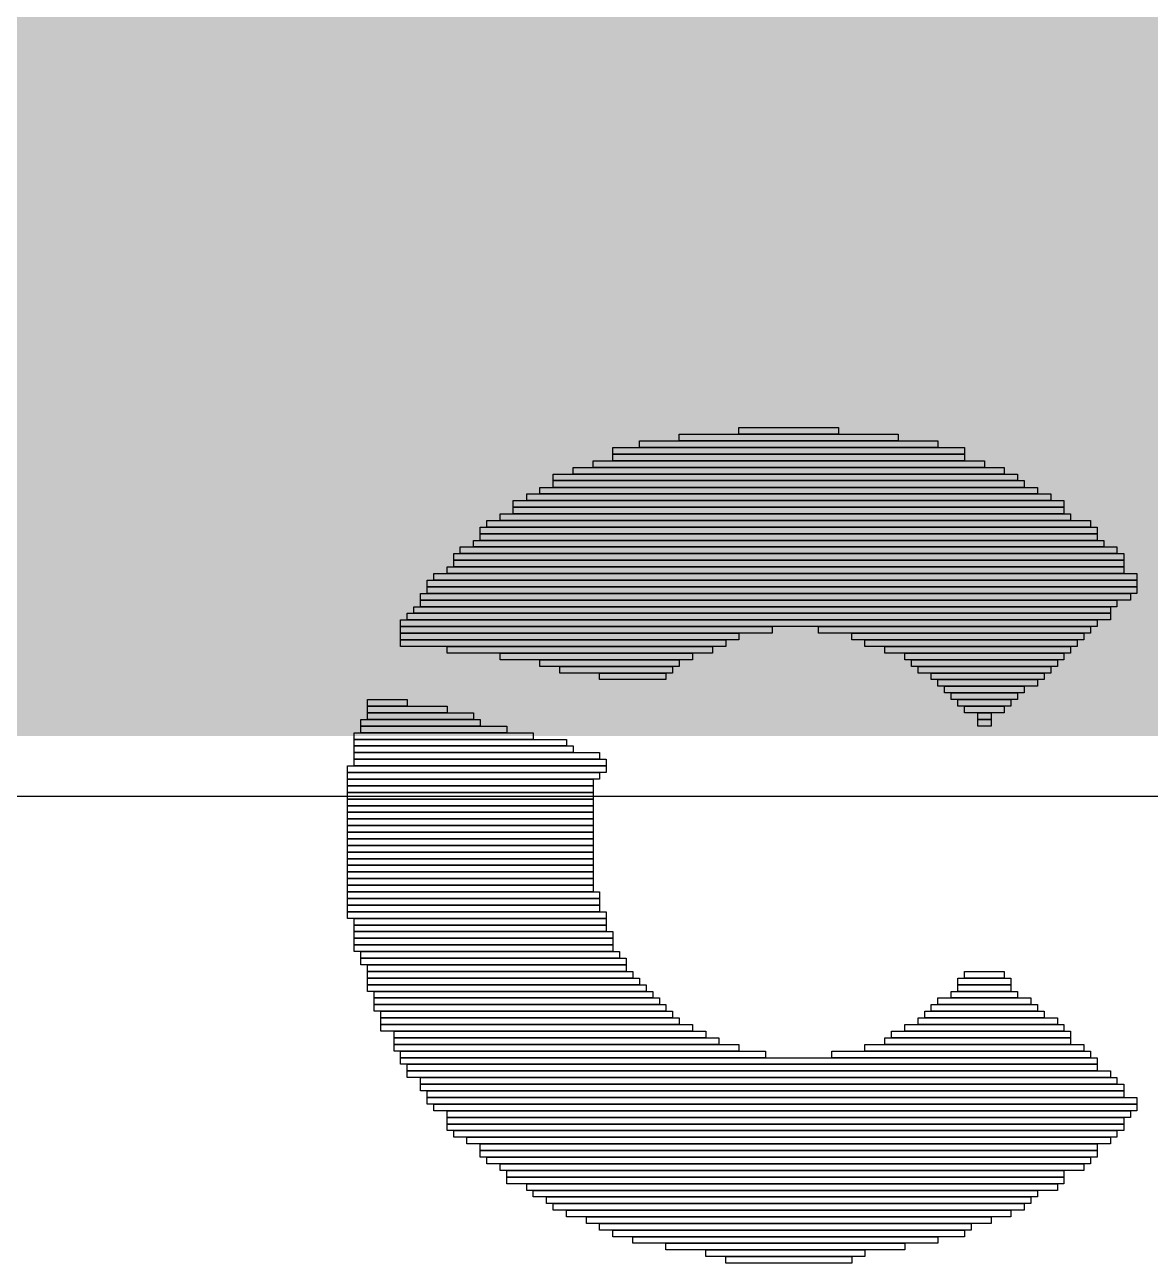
# Model space of a CAD drawing. Header units: inches. Extents: x -3 to 5381, y -57 to 5355.
# Drawn here: x 10.948 to 13.517, y -8.875 to -6.047 of the extents above; entities that cross this region are included whole.
import ezdxf

# ---------------------------------------------------------------- set-up
doc = ezdxf.new("R2010")
doc.units = ezdxf.units.IN
for name, color, linetype in [('Bottom Layer', 5, 'Continuous'), ('Top Layer', 1, 'Continuous'), ('Top Overlay', 2, 'Continuous')]:
    doc.layers.add(name, color=color, linetype=linetype)

msp = doc.modelspace()

# ---------------------------------------------------------------- hatches: boundary and pattern name
at = {"layer": 'Bottom Layer'}
msp.add_hatch(color=5, dxfattribs=at).paths.add_polyline_path([(2.7686, -7.6708), (15.5956, -7.6708), (15.5956, 2.6924), (2.7686, 2.6924)])
at = {"layer": 'Top Layer'}
msp.add_hatch(color=1, dxfattribs=at).paths.add_polyline_path([(2.7686, -7.6708), (15.5956, -7.6708), (15.5956, 2.6924), (2.7686, 2.6924)])

# ---------------------------------------------------------------- linework, layer by layer
at = {"layer": 'Bottom Layer'}
msp.add_line((2.7686, -7.8083), (15.5956, -7.8083), dxfattribs=at)
at = {"layer": 'Top Layer'}
msp.add_line((2.8807, -7.8083), (15.5956, -7.8083), dxfattribs=at)
at = {"layer": 'Top Overlay'}
for p, q in [((12.4421, -6.9974), (12.4421, -6.9822)), ((12.4421, -6.9822), (12.9414, -6.9822)), ((12.5782, -6.9822), (12.5782, -6.967)), ((12.5782, -6.967), (12.8053, -6.967)), ((12.8053, -6.9822), (12.5782, -6.9822)), ((12.8053, -6.967), (12.8053, -6.9822)), ((12.9414, -6.9822), (12.9414, -6.9974)), ((12.3511, -7.0124), (12.3511, -6.9974)), ((12.3511, -6.9974), (13.0324, -6.9974)), ((12.9414, -6.9974), (12.4421, -6.9974)), ((13.0324, -6.9974), (13.0324, -7.0124)), ((12.2907, -7.0277), (12.2907, -7.0124)), ((12.2907, -7.0124), (13.0928, -7.0124)), ((13.0928, -7.0277), (12.2907, -7.0277)), ((12.2907, -7.0427), (12.2907, -7.0277)), ((12.2907, -7.0277), (13.0928, -7.0277)), ((13.0324, -7.0124), (12.3511, -7.0124)), ((13.0928, -7.0124), (13.0928, -7.0277)), ((13.0928, -7.0277), (13.0928, -7.0427)), ((12.1997, -7.0731), (12.1997, -7.0579)), ((12.1997, -7.0579), (13.1837, -7.0579)), ((12.2452, -7.0579), (12.2452, -7.0427)), ((12.2452, -7.0427), (13.1383, -7.0427)), ((13.1383, -7.0579), (12.2452, -7.0579)), ((13.0928, -7.0427), (12.2907, -7.0427)), ((13.1383, -7.0427), (13.1383, -7.0579)), ((13.1837, -7.0579), (13.1837, -7.0731)), ((12.1543, -7.0881), (12.1543, -7.0731)), ((12.1543, -7.0731), (13.214, -7.0731)), ((12.1543, -7.1034), (12.1543, -7.0881)), ((12.1543, -7.0881), (13.2292, -7.0881)), ((13.214, -7.0881), (12.1543, -7.0881)), ((13.1837, -7.0731), (12.1997, -7.0731)), ((13.214, -7.0731), (13.214, -7.0881)), ((13.2292, -7.0881), (13.2292, -7.1034)), ((12.0938, -7.1336), (12.0938, -7.1184)), ((12.0938, -7.1184), (13.2897, -7.1184)), ((12.1241, -7.1184), (12.1241, -7.1034)), ((12.1241, -7.1034), (13.2594, -7.1034)), ((13.2594, -7.1184), (12.1241, -7.1184)), ((13.2292, -7.1034), (12.1543, -7.1034)), ((13.2594, -7.1034), (13.2594, -7.1184)), ((13.2897, -7.1184), (13.2897, -7.1336)), ((12.0633, -7.1488), (12.0633, -7.1336)), ((12.0633, -7.1336), (13.3199, -7.1336)), ((13.3199, -7.1488), (12.0633, -7.1488)), ((12.0633, -7.1638), (12.0633, -7.1488)), ((12.0633, -7.1488), (13.3199, -7.1488)), ((13.2897, -7.1336), (12.0938, -7.1336)), ((13.3199, -7.1336), (13.3199, -7.1488)), ((13.3199, -7.1488), (13.3199, -7.1638)), ((12.0029, -7.194), (12.0029, -7.1791)), ((12.0029, -7.1791), (13.3806, -7.1791)), ((12.0331, -7.1791), (12.0331, -7.1638)), ((12.0331, -7.1638), (13.3351, -7.1638)), ((13.3351, -7.1791), (12.0331, -7.1791)), ((13.3199, -7.1638), (12.0633, -7.1638)), ((13.3351, -7.1638), (13.3351, -7.1791)), ((13.3806, -7.1791), (13.3806, -7.194)), ((11.9877, -7.2093), (11.9877, -7.194)), ((11.9877, -7.194), (13.3958, -7.194)), ((13.3806, -7.194), (12.0029, -7.194)), ((13.3958, -7.194), (13.3958, -7.2093)), ((11.9727, -7.2395), (11.9727, -7.2245)), ((11.9727, -7.2245), (13.4108, -7.2245)), ((13.3958, -7.2093), (11.9877, -7.2093)), ((11.9877, -7.2245), (11.9877, -7.2093)), ((11.9877, -7.2093), (13.3958, -7.2093)), ((13.3958, -7.2245), (11.9877, -7.2245)), ((13.3958, -7.2093), (13.3958, -7.2245)), ((13.4108, -7.2245), (13.4108, -7.2395)), ((11.9272, -7.2697), (11.9272, -7.2547)), ((11.9272, -7.2547), (13.4563, -7.2547)), ((11.9424, -7.2547), (11.9424, -7.2395)), ((11.9424, -7.2395), (13.441, -7.2395)), ((13.441, -7.2547), (11.9424, -7.2547)), ((13.4108, -7.2395), (11.9727, -7.2395)), ((13.441, -7.2395), (13.441, -7.2547)), ((13.4563, -7.2547), (13.4563, -7.2697)), ((11.912, -7.3002), (11.912, -7.285)), ((11.912, -7.285), (13.4563, -7.285)), ((13.4563, -7.2697), (11.9272, -7.2697)), ((11.9272, -7.285), (11.9272, -7.2697)), ((11.9272, -7.2697), (13.4563, -7.2697)), ((13.4563, -7.285), (11.9272, -7.285)), ((13.4563, -7.2697), (13.4563, -7.285)), ((13.4563, -7.285), (13.4563, -7.3002)), ((11.8668, -7.3304), (11.8668, -7.3152)), ((11.8668, -7.3152), (13.4865, -7.3152)), ((11.8817, -7.3152), (11.8817, -7.3002)), ((11.8817, -7.3002), (13.4865, -7.3002)), ((13.4865, -7.3152), (11.8817, -7.3152)), ((13.4563, -7.3002), (11.912, -7.3002)), ((13.4865, -7.3002), (13.4865, -7.3152)), ((13.4865, -7.3152), (13.4865, -7.3304)), ((11.8515, -7.3607), (11.8515, -7.3454)), ((11.8515, -7.3454), (13.4715, -7.3454)), ((13.4865, -7.3304), (11.8668, -7.3304)), ((11.8668, -7.3454), (11.8668, -7.3304)), ((11.8668, -7.3304), (13.4865, -7.3304)), ((13.4865, -7.3454), (11.8668, -7.3454)), ((13.4715, -7.3454), (13.4715, -7.3607)), ((13.4865, -7.3304), (13.4865, -7.3454)), ((11.8363, -7.3909), (11.8363, -7.3759)), ((11.8363, -7.3759), (13.4261, -7.3759)), ((13.4715, -7.3607), (11.8515, -7.3607)), ((11.8515, -7.3759), (11.8515, -7.3607)), ((11.8515, -7.3607), (13.441, -7.3607)), ((13.441, -7.3759), (11.8515, -7.3759)), ((13.4261, -7.3759), (13.4261, -7.3909)), ((13.441, -7.3607), (13.441, -7.3759)), ((11.806, -7.4211), (11.806, -7.4061)), ((11.806, -7.4061), (13.3958, -7.4061)), ((11.8213, -7.4061), (11.8213, -7.3909)), ((11.8213, -7.3909), (13.4261, -7.3909)), ((13.4261, -7.4061), (11.8213, -7.4061)), ((13.4261, -7.3909), (11.8363, -7.3909)), ((13.3958, -7.4061), (13.3958, -7.4211)), ((13.4261, -7.3909), (13.4261, -7.4061)), ((13.3958, -7.4211), (11.806, -7.4211)), ((11.806, -7.4364), (11.806, -7.4211)), ((11.806, -7.4211), (12.6539, -7.4211)), ((12.6539, -7.4211), (12.6539, -7.4364)), ((12.7598, -7.4364), (12.7598, -7.4211)), ((12.7598, -7.4211), (13.3806, -7.4211)), ((13.3806, -7.4211), (13.3806, -7.4364)), ((12.6539, -7.4364), (11.806, -7.4364)), ((11.806, -7.4516), (11.806, -7.4364)), ((11.806, -7.4364), (12.5782, -7.4364)), ((12.5782, -7.4516), (11.806, -7.4516)), ((11.806, -7.4666), (11.806, -7.4516)), ((11.806, -7.4516), (12.548, -7.4516)), ((12.548, -7.4516), (12.548, -7.4666)), ((12.5782, -7.4364), (12.5782, -7.4516)), ((13.3806, -7.4364), (12.7598, -7.4364)), ((12.8355, -7.4516), (12.8355, -7.4364)), ((12.8355, -7.4364), (13.3654, -7.4364)), ((13.3654, -7.4516), (12.8355, -7.4516)), ((12.8657, -7.4666), (12.8657, -7.4516)), ((12.8657, -7.4516), (13.3504, -7.4516)), ((13.3504, -7.4516), (13.3504, -7.4666)), ((13.3654, -7.4364), (13.3654, -7.4516)), ((12.548, -7.4666), (11.806, -7.4666)), ((11.912, -7.4818), (11.912, -7.4666)), ((11.912, -7.4666), (12.5178, -7.4666)), ((12.5178, -7.4818), (11.912, -7.4818)), ((12.0331, -7.4968), (12.0331, -7.4818)), ((12.0331, -7.4818), (12.4723, -7.4818)), ((12.4723, -7.4818), (12.4723, -7.4968)), ((12.5178, -7.4666), (12.5178, -7.4818)), ((13.3504, -7.4666), (12.8657, -7.4666)), ((12.9112, -7.4818), (12.9112, -7.4666)), ((12.9112, -7.4666), (13.3351, -7.4666)), ((13.3351, -7.4818), (12.9112, -7.4818)), ((12.9567, -7.4968), (12.9567, -7.4818)), ((12.9567, -7.4818), (13.3199, -7.4818)), ((13.3199, -7.4818), (13.3199, -7.4968)), ((13.3351, -7.4666), (13.3351, -7.4818)), ((12.4723, -7.4968), (12.0331, -7.4968)), ((12.1241, -7.5121), (12.1241, -7.4968)), ((12.1241, -7.4968), (12.4421, -7.4968)), ((12.4421, -7.5121), (12.1241, -7.5121)), ((12.1695, -7.5273), (12.1695, -7.5121)), ((12.1695, -7.5121), (12.4268, -7.5121)), ((12.4268, -7.5121), (12.4268, -7.5273)), ((12.4421, -7.4968), (12.4421, -7.5121)), ((13.3199, -7.4968), (12.9567, -7.4968)), ((12.9719, -7.5121), (12.9719, -7.4968)), ((12.9719, -7.4968), (13.3049, -7.4968)), ((13.3049, -7.5121), (12.9719, -7.5121)), ((12.9869, -7.5273), (12.9869, -7.5121)), ((12.9869, -7.5121), (13.2897, -7.5121)), ((13.2897, -7.5121), (13.2897, -7.5273)), ((13.3049, -7.4968), (13.3049, -7.5121)), ((12.4268, -7.5273), (12.1695, -7.5273)), ((12.2602, -7.5423), (12.2602, -7.5273)), ((12.2602, -7.5273), (12.4116, -7.5273)), ((12.4116, -7.5423), (12.2602, -7.5423)), ((12.4116, -7.5273), (12.4116, -7.5423)), ((13.2897, -7.5273), (12.9869, -7.5273)), ((13.0171, -7.5423), (13.0171, -7.5273)), ((13.0171, -7.5273), (13.2747, -7.5273)), ((13.2747, -7.5423), (13.0171, -7.5423)), ((13.0324, -7.5575), (13.0324, -7.5423)), ((13.0324, -7.5423), (13.2594, -7.5423)), ((13.2594, -7.5423), (13.2594, -7.5575)), ((13.2747, -7.5273), (13.2747, -7.5423)), ((13.2594, -7.5575), (13.0324, -7.5575)), ((13.0476, -7.5725), (13.0476, -7.5575)), ((13.0476, -7.5575), (13.2292, -7.5575)), ((13.2292, -7.5725), (13.0476, -7.5725)), ((13.0626, -7.5877), (13.0626, -7.5725)), ((13.0626, -7.5725), (13.214, -7.5725)), ((13.214, -7.5725), (13.214, -7.5877)), ((13.2292, -7.5575), (13.2292, -7.5725)), ((11.7304, -7.603), (11.7304, -7.5877)), ((11.7304, -7.5877), (11.8213, -7.5877)), ((11.8213, -7.603), (11.7304, -7.603)), ((11.7304, -7.618), (11.7304, -7.603)), ((11.7304, -7.603), (11.912, -7.603)), ((11.8213, -7.5877), (11.8213, -7.603)), ((11.912, -7.603), (11.912, -7.618)), ((13.214, -7.5877), (13.0626, -7.5877)), ((13.0778, -7.603), (13.0778, -7.5877)), ((13.0778, -7.5877), (13.199, -7.5877)), ((13.199, -7.603), (13.0778, -7.603)), ((13.0928, -7.618), (13.0928, -7.603)), ((13.0928, -7.603), (13.1837, -7.603)), ((13.1837, -7.603), (13.1837, -7.618)), ((13.199, -7.5877), (13.199, -7.603)), ((11.912, -7.618), (11.7304, -7.618)), ((11.7304, -7.6332), (11.7304, -7.618)), ((11.7304, -7.618), (11.9727, -7.618)), ((11.9727, -7.618), (11.9727, -7.6332)), ((13.1837, -7.618), (13.0928, -7.618)), ((13.1233, -7.6332), (13.1233, -7.618)), ((13.1233, -7.618), (13.1535, -7.618)), ((13.1535, -7.618), (13.1535, -7.6332)), ((11.7154, -7.6482), (11.7154, -7.6332)), ((11.7154, -7.6332), (11.9877, -7.6332)), ((11.9877, -7.6482), (11.7154, -7.6482)), ((11.7154, -7.6634), (11.7154, -7.6482)), ((11.7154, -7.6482), (12.0484, -7.6482)), ((11.9727, -7.6332), (11.7304, -7.6332)), ((11.9877, -7.6332), (11.9877, -7.6482)), ((12.0484, -7.6482), (12.0484, -7.6634)), ((13.1535, -7.6332), (13.1233, -7.6332)), ((13.1233, -7.6482), (13.1233, -7.6332)), ((13.1233, -7.6332), (13.1535, -7.6332)), ((13.1535, -7.6482), (13.1233, -7.6482)), ((13.1535, -7.6332), (13.1535, -7.6482)), ((11.7001, -7.6787), (11.7001, -7.6634)), ((11.7001, -7.6634), (12.1088, -7.6634)), ((12.1088, -7.6787), (11.7001, -7.6787)), ((11.7001, -7.6937), (11.7001, -7.6787)), ((11.7001, -7.6787), (12.1845, -7.6787)), ((12.0484, -7.6634), (11.7154, -7.6634)), ((12.1088, -7.6634), (12.1088, -7.6787)), ((12.1845, -7.6787), (12.1845, -7.6937)), ((12.1845, -7.6937), (11.7001, -7.6937)), ((11.7001, -7.7089), (11.7001, -7.6937)), ((11.7001, -7.6937), (12.1997, -7.6937)), ((12.1997, -7.7089), (11.7001, -7.7089)), ((11.7001, -7.7239), (11.7001, -7.7089)), ((11.7001, -7.7089), (12.2602, -7.7089)), ((12.1997, -7.6937), (12.1997, -7.7089)), ((12.2602, -7.7089), (12.2602, -7.7239)), ((11.6849, -7.7544), (11.6849, -7.7391)), ((11.6849, -7.7391), (12.2754, -7.7391)), ((12.2602, -7.7239), (11.7001, -7.7239)), ((11.7001, -7.7391), (11.7001, -7.7239)), ((11.7001, -7.7239), (12.2754, -7.7239)), ((12.2754, -7.7391), (11.7001, -7.7391)), ((12.2754, -7.7239), (12.2754, -7.7391)), ((12.2754, -7.7391), (12.2754, -7.7544)), ((12.2754, -7.7544), (11.6849, -7.7544)), ((11.6849, -7.7694), (11.6849, -7.7544)), ((11.6849, -7.7544), (12.2602, -7.7544)), ((12.2602, -7.7694), (11.6849, -7.7694)), ((11.6849, -7.7846), (11.6849, -7.7694)), ((11.6849, -7.7694), (12.2452, -7.7694)), ((12.2452, -7.7694), (12.2452, -7.7846)), ((12.2602, -7.7544), (12.2602, -7.7694)), ((12.2452, -7.7846), (11.6849, -7.7846)), ((11.6849, -7.7996), (11.6849, -7.7846)), ((11.6849, -7.7846), (12.2452, -7.7846)), ((12.2452, -7.7996), (11.6849, -7.7996)), ((11.6849, -7.8148), (11.6849, -7.7996)), ((11.6849, -7.7996), (12.2452, -7.7996)), ((12.2452, -7.7846), (12.2452, -7.7996)), ((12.2452, -7.7996), (12.2452, -7.8148)), ((12.2452, -7.8148), (11.6849, -7.8148)), ((11.6849, -7.8301), (11.6849, -7.8148)), ((11.6849, -7.8148), (12.2452, -7.8148)), ((12.2452, -7.8301), (11.6849, -7.8301)), ((11.6849, -7.845), (11.6849, -7.8301)), ((11.6849, -7.8301), (12.2452, -7.8301)), ((12.2452, -7.8148), (12.2452, -7.8301)), ((12.2452, -7.8301), (12.2452, -7.845)), ((12.2452, -7.845), (11.6849, -7.845)), ((11.6849, -7.8603), (11.6849, -7.845)), ((11.6849, -7.845), (12.2452, -7.845)), ((12.2452, -7.845), (12.2452, -7.8603)), ((12.2452, -7.8603), (11.6849, -7.8603)), ((11.6849, -7.8753), (11.6849, -7.8603)), ((11.6849, -7.8603), (12.2452, -7.8603)), ((12.2452, -7.8753), (11.6849, -7.8753)), ((11.6849, -7.8905), (11.6849, -7.8753)), ((11.6849, -7.8753), (12.2452, -7.8753)), ((12.2452, -7.8603), (12.2452, -7.8753)), ((12.2452, -7.8753), (12.2452, -7.8905)), ((12.2452, -7.8905), (11.6849, -7.8905)), ((11.6849, -7.9058), (11.6849, -7.8905)), ((11.6849, -7.8905), (12.2452, -7.8905)), ((12.2452, -7.9058), (11.6849, -7.9058)), ((11.6849, -7.9207), (11.6849, -7.9058)), ((11.6849, -7.9058), (12.2452, -7.9058)), ((12.2452, -7.8905), (12.2452, -7.9058)), ((12.2452, -7.9058), (12.2452, -7.9207)), ((12.2452, -7.9207), (11.6849, -7.9207)), ((11.6849, -7.936), (11.6849, -7.9207)), ((11.6849, -7.9207), (12.2452, -7.9207)), ((12.2452, -7.936), (11.6849, -7.936)), ((11.6849, -7.951), (11.6849, -7.936)), ((11.6849, -7.936), (12.2452, -7.936)), ((12.2452, -7.9207), (12.2452, -7.936)), ((12.2452, -7.936), (12.2452, -7.951)), ((12.2452, -7.951), (11.6849, -7.951)), ((11.6849, -7.9662), (11.6849, -7.951)), ((11.6849, -7.951), (12.2452, -7.951)), ((12.2452, -7.9662), (11.6849, -7.9662)), ((11.6849, -7.9814), (11.6849, -7.9662)), ((11.6849, -7.9662), (12.2452, -7.9662)), ((12.2452, -7.951), (12.2452, -7.9662)), ((12.2452, -7.9662), (12.2452, -7.9814)), ((12.2452, -7.9814), (11.6849, -7.9814)), ((11.6849, -7.9964), (11.6849, -7.9814)), ((11.6849, -7.9814), (12.2452, -7.9814)), ((12.2452, -7.9964), (11.6849, -7.9964)), ((11.6849, -8.0117), (11.6849, -7.9964)), ((11.6849, -7.9964), (12.2452, -7.9964)), ((12.2452, -7.9814), (12.2452, -7.9964)), ((12.2452, -7.9964), (12.2452, -8.0117)), ((12.2452, -8.0117), (11.6849, -8.0117)), ((11.6849, -8.0269), (11.6849, -8.0117)), ((11.6849, -8.0117), (12.2452, -8.0117)), ((12.2452, -8.0269), (11.6849, -8.0269)), ((11.6849, -8.0419), (11.6849, -8.0269)), ((11.6849, -8.0269), (12.2602, -8.0269)), ((12.2452, -8.0117), (12.2452, -8.0269)), ((12.2602, -8.0269), (12.2602, -8.0419)), ((12.2602, -8.0419), (11.6849, -8.0419)), ((11.6849, -8.0571), (11.6849, -8.0419)), ((11.6849, -8.0419), (12.2602, -8.0419)), ((12.2602, -8.0571), (11.6849, -8.0571)), ((11.6849, -8.0721), (11.6849, -8.0571)), ((11.6849, -8.0571), (12.2602, -8.0571)), ((12.2602, -8.0419), (12.2602, -8.0571)), ((12.2602, -8.0571), (12.2602, -8.0721)), ((12.2602, -8.0721), (11.6849, -8.0721)), ((11.6849, -8.0874), (11.6849, -8.0721)), ((11.6849, -8.0721), (12.2754, -8.0721)), ((12.2754, -8.0721), (12.2754, -8.0874)), ((12.2754, -8.0874), (11.6849, -8.0874)), ((11.7001, -8.1026), (11.7001, -8.0874)), ((11.7001, -8.0874), (12.2754, -8.0874)), ((12.2754, -8.1026), (11.7001, -8.1026)), ((11.7001, -8.1176), (11.7001, -8.1026)), ((11.7001, -8.1026), (12.2754, -8.1026)), ((12.2754, -8.0874), (12.2754, -8.1026)), ((12.2754, -8.1026), (12.2754, -8.1176)), ((12.2754, -8.1176), (11.7001, -8.1176)), ((11.7001, -8.1328), (11.7001, -8.1176)), ((11.7001, -8.1176), (12.2907, -8.1176)), ((12.2907, -8.1328), (11.7001, -8.1328)), ((11.7001, -8.1478), (11.7001, -8.1328)), ((11.7001, -8.1328), (12.2907, -8.1328)), ((12.2907, -8.1176), (12.2907, -8.1328)), ((12.2907, -8.1328), (12.2907, -8.1478)), ((12.2907, -8.1478), (11.7001, -8.1478)), ((11.7001, -8.1631), (11.7001, -8.1478)), ((11.7001, -8.1478), (12.2907, -8.1478)), ((12.2907, -8.1631), (11.7001, -8.1631)), ((11.7154, -8.1783), (11.7154, -8.1631)), ((11.7154, -8.1631), (12.3057, -8.1631)), ((12.2907, -8.1478), (12.2907, -8.1631)), ((12.3057, -8.1631), (12.3057, -8.1783)), ((12.3057, -8.1783), (11.7154, -8.1783)), ((11.7154, -8.1933), (11.7154, -8.1783)), ((11.7154, -8.1783), (12.3209, -8.1783)), ((12.3209, -8.1933), (11.7154, -8.1933)), ((11.7304, -8.2085), (11.7304, -8.1933)), ((11.7304, -8.1933), (12.3209, -8.1933)), ((12.3209, -8.1783), (12.3209, -8.1933)), ((12.3209, -8.1933), (12.3209, -8.2085)), ((11.7304, -8.2235), (11.7304, -8.2085)), ((11.7304, -8.2085), (12.3359, -8.2085)), ((12.3209, -8.2085), (11.7304, -8.2085)), ((12.3359, -8.2235), (11.7304, -8.2235)), ((11.7304, -8.2387), (11.7304, -8.2235)), ((11.7304, -8.2235), (12.3511, -8.2235)), ((12.3359, -8.2085), (12.3359, -8.2235)), ((12.3511, -8.2235), (12.3511, -8.2387)), ((13.0778, -8.2387), (13.0778, -8.2235)), ((13.0778, -8.2235), (13.199, -8.2235)), ((13.0928, -8.2235), (13.0928, -8.2085)), ((13.0928, -8.2085), (13.1837, -8.2085)), ((13.1837, -8.2235), (13.0928, -8.2235)), ((13.1837, -8.2085), (13.1837, -8.2235)), ((13.199, -8.2235), (13.199, -8.2387)), ((12.3511, -8.2387), (11.7304, -8.2387)), ((11.7304, -8.254), (11.7304, -8.2387)), ((11.7304, -8.2387), (12.3664, -8.2387)), ((12.3664, -8.254), (11.7304, -8.254)), ((11.7456, -8.269), (11.7456, -8.254)), ((11.7456, -8.254), (12.3814, -8.254)), ((12.3664, -8.2387), (12.3664, -8.254)), ((12.3814, -8.254), (12.3814, -8.269)), ((13.0626, -8.269), (13.0626, -8.254)), ((13.0626, -8.254), (13.214, -8.254)), ((13.199, -8.2387), (13.0778, -8.2387)), ((13.0778, -8.254), (13.0778, -8.2387)), ((13.0778, -8.2387), (13.199, -8.2387)), ((13.199, -8.254), (13.0778, -8.254)), ((13.199, -8.2387), (13.199, -8.254)), ((13.214, -8.254), (13.214, -8.269)), ((12.3814, -8.269), (11.7456, -8.269)), ((11.7456, -8.2842), (11.7456, -8.269)), ((11.7456, -8.269), (12.3966, -8.269)), ((12.3966, -8.269), (12.3966, -8.2842)), ((13.0324, -8.2842), (13.0324, -8.269)), ((13.0324, -8.269), (13.2442, -8.269)), ((13.214, -8.269), (13.0626, -8.269)), ((13.2442, -8.269), (13.2442, -8.2842)), ((12.3966, -8.2842), (11.7456, -8.2842)), ((11.7456, -8.2992), (11.7456, -8.2842)), ((11.7456, -8.2842), (12.4116, -8.2842)), ((12.4116, -8.2992), (11.7456, -8.2992)), ((11.7606, -8.3144), (11.7606, -8.2992)), ((11.7606, -8.2992), (12.4268, -8.2992)), ((12.4116, -8.2842), (12.4116, -8.2992)), ((12.4268, -8.2992), (12.4268, -8.3144)), ((13.0021, -8.3144), (13.0021, -8.2992)), ((13.0021, -8.2992), (13.2747, -8.2992)), ((13.0171, -8.2992), (13.0171, -8.2842)), ((13.0171, -8.2842), (13.2594, -8.2842)), ((13.2594, -8.2992), (13.0171, -8.2992)), ((13.2442, -8.2842), (13.0324, -8.2842)), ((13.2594, -8.2842), (13.2594, -8.2992)), ((13.2747, -8.2992), (13.2747, -8.3144)), ((12.4268, -8.3144), (11.7606, -8.3144)), ((11.7606, -8.3297), (11.7606, -8.3144)), ((11.7606, -8.3144), (12.4421, -8.3144)), ((12.4421, -8.3297), (11.7606, -8.3297)), ((11.7606, -8.3447), (11.7606, -8.3297)), ((11.7606, -8.3297), (12.4723, -8.3297)), ((12.4421, -8.3144), (12.4421, -8.3297)), ((12.4723, -8.3297), (12.4723, -8.3447)), ((12.9567, -8.3447), (12.9567, -8.3297)), ((12.9567, -8.3297), (13.3199, -8.3297)), ((12.9869, -8.3297), (12.9869, -8.3144)), ((12.9869, -8.3144), (13.3049, -8.3144)), ((13.3049, -8.3297), (12.9869, -8.3297)), ((13.2747, -8.3144), (13.0021, -8.3144)), ((13.3049, -8.3144), (13.3049, -8.3297)), ((13.3199, -8.3297), (13.3199, -8.3447)), ((12.4723, -8.3447), (11.7606, -8.3447)), ((11.7911, -8.3599), (11.7911, -8.3447)), ((11.7911, -8.3447), (12.5025, -8.3447)), ((12.5025, -8.3599), (11.7911, -8.3599)), ((11.7911, -8.3749), (11.7911, -8.3599)), ((11.7911, -8.3599), (12.5327, -8.3599)), ((12.5025, -8.3447), (12.5025, -8.3599)), ((12.5327, -8.3599), (12.5327, -8.3749)), ((12.9112, -8.3749), (12.9112, -8.3599)), ((12.9112, -8.3599), (13.3351, -8.3599)), ((12.9264, -8.3599), (12.9264, -8.3447)), ((12.9264, -8.3447), (13.3351, -8.3447)), ((13.3351, -8.3599), (12.9264, -8.3599)), ((13.3199, -8.3447), (12.9567, -8.3447)), ((13.3351, -8.3447), (13.3351, -8.3599)), ((13.3351, -8.3599), (13.3351, -8.3749)), ((12.5327, -8.3749), (11.7911, -8.3749)), ((11.7911, -8.3901), (11.7911, -8.3749)), ((11.7911, -8.3749), (12.5782, -8.3749)), ((12.5782, -8.3901), (11.7911, -8.3901)), ((11.806, -8.4054), (11.806, -8.3901)), ((11.806, -8.3901), (12.6387, -8.3901)), ((12.5782, -8.3749), (12.5782, -8.3901)), ((12.6387, -8.3901), (12.6387, -8.4054)), ((12.79, -8.4054), (12.79, -8.3901)), ((12.79, -8.3901), (13.3806, -8.3901)), ((12.8657, -8.3901), (12.8657, -8.3749)), ((12.8657, -8.3749), (13.3654, -8.3749)), ((13.3654, -8.3901), (12.8657, -8.3901)), ((13.3351, -8.3749), (12.9112, -8.3749)), ((13.3654, -8.3749), (13.3654, -8.3901)), ((13.3806, -8.3901), (13.3806, -8.4054)), ((12.6387, -8.4054), (11.806, -8.4054)), ((11.806, -8.4204), (11.806, -8.4054)), ((11.806, -8.4054), (13.3958, -8.4054)), ((13.3958, -8.4204), (11.806, -8.4204)), ((11.8213, -8.4356), (11.8213, -8.4204)), ((11.8213, -8.4204), (13.3958, -8.4204)), ((13.3806, -8.4054), (12.79, -8.4054)), ((13.3958, -8.4054), (13.3958, -8.4204)), ((13.3958, -8.4204), (13.3958, -8.4356)), ((13.3958, -8.4356), (11.8213, -8.4356)), ((11.8213, -8.4506), (11.8213, -8.4356)), ((11.8213, -8.4356), (13.4261, -8.4356)), ((13.4261, -8.4506), (11.8213, -8.4506)), ((11.8515, -8.4658), (11.8515, -8.4506)), ((11.8515, -8.4506), (13.441, -8.4506)), ((13.4261, -8.4356), (13.4261, -8.4506)), ((13.441, -8.4506), (13.441, -8.4658)), ((13.441, -8.4658), (11.8515, -8.4658)), ((11.8515, -8.4811), (11.8515, -8.4658)), ((11.8515, -8.4658), (13.4563, -8.4658)), ((13.4563, -8.4811), (11.8515, -8.4811)), ((11.8668, -8.496), (11.8668, -8.4811)), ((11.8668, -8.4811), (13.4563, -8.4811)), ((13.4563, -8.4658), (13.4563, -8.4811)), ((13.4563, -8.4811), (13.4563, -8.496)), ((13.4563, -8.496), (11.8668, -8.496)), ((11.8668, -8.5113), (11.8668, -8.496)), ((11.8668, -8.496), (13.4865, -8.496)), ((13.4865, -8.496), (13.4865, -8.5113)), ((13.4865, -8.5113), (11.8668, -8.5113)), ((11.8817, -8.5263), (11.8817, -8.5113)), ((11.8817, -8.5113), (13.4865, -8.5113)), ((13.4865, -8.5263), (11.8817, -8.5263)), ((11.912, -8.5415), (11.912, -8.5263)), ((11.912, -8.5263), (13.4715, -8.5263)), ((13.4715, -8.5263), (13.4715, -8.5415)), ((13.4865, -8.5113), (13.4865, -8.5263)), ((13.4715, -8.5415), (11.912, -8.5415)), ((11.912, -8.5568), (11.912, -8.5415)), ((11.912, -8.5415), (13.4563, -8.5415)), ((13.4563, -8.5568), (11.912, -8.5568)), ((11.912, -8.5717), (11.912, -8.5568)), ((11.912, -8.5568), (13.4563, -8.5568)), ((13.4563, -8.5415), (13.4563, -8.5568)), ((13.4563, -8.5568), (13.4563, -8.5717)), ((13.4563, -8.5717), (11.912, -8.5717)), ((11.9272, -8.587), (11.9272, -8.5717)), ((11.9272, -8.5717), (13.441, -8.5717)), ((13.441, -8.587), (11.9272, -8.587)), ((11.9574, -8.602), (11.9574, -8.587)), ((11.9574, -8.587), (13.4261, -8.587)), ((13.4261, -8.587), (13.4261, -8.602)), ((13.441, -8.5717), (13.441, -8.587)), ((13.4261, -8.602), (11.9574, -8.602)), ((11.9877, -8.6172), (11.9877, -8.602)), ((11.9877, -8.602), (13.3958, -8.602)), ((13.3958, -8.6172), (11.9877, -8.6172)), ((11.9877, -8.6324), (11.9877, -8.6172)), ((11.9877, -8.6172), (13.3958, -8.6172)), ((13.3958, -8.602), (13.3958, -8.6172)), ((13.3958, -8.6172), (13.3958, -8.6324)), ((13.3958, -8.6324), (11.9877, -8.6324)), ((12.0029, -8.6474), (12.0029, -8.6324)), ((12.0029, -8.6324), (13.3806, -8.6324)), ((13.3806, -8.6474), (12.0029, -8.6474)), ((12.0331, -8.6627), (12.0331, -8.6474)), ((12.0331, -8.6474), (13.3654, -8.6474)), ((13.3654, -8.6474), (13.3654, -8.6627)), ((13.3806, -8.6324), (13.3806, -8.6474)), ((13.3654, -8.6627), (12.0331, -8.6627)), ((12.0484, -8.6777), (12.0484, -8.6627)), ((12.0484, -8.6627), (13.3199, -8.6627)), ((13.3199, -8.6777), (12.0484, -8.6777)), ((12.0484, -8.6929), (12.0484, -8.6777)), ((12.0484, -8.6777), (13.3199, -8.6777)), ((13.3199, -8.6627), (13.3199, -8.6777)), ((13.3199, -8.6777), (13.3199, -8.6929)), ((13.3199, -8.6929), (12.0484, -8.6929)), ((12.0938, -8.7081), (12.0938, -8.6929)), ((12.0938, -8.6929), (13.3049, -8.6929)), ((13.3049, -8.6929), (13.3049, -8.7081)), ((13.3049, -8.7081), (12.0938, -8.7081)), ((12.1088, -8.7231), (12.1088, -8.7081)), ((12.1088, -8.7081), (13.2594, -8.7081)), ((13.2594, -8.7231), (12.1088, -8.7231)), ((12.139, -8.7384), (12.139, -8.7231)), ((12.139, -8.7231), (13.2442, -8.7231)), ((13.2442, -8.7231), (13.2442, -8.7384)), ((13.2594, -8.7081), (13.2594, -8.7231)), ((13.2442, -8.7384), (12.139, -8.7384)), ((12.1543, -8.7533), (12.1543, -8.7384)), ((12.1543, -8.7384), (13.2292, -8.7384)), ((13.2292, -8.7533), (12.1543, -8.7533)), ((12.1845, -8.7686), (12.1845, -8.7533)), ((12.1845, -8.7533), (13.199, -8.7533)), ((13.199, -8.7533), (13.199, -8.7686)), ((13.2292, -8.7384), (13.2292, -8.7533)), ((13.199, -8.7686), (12.1845, -8.7686)), ((12.23, -8.7838), (12.23, -8.7686)), ((12.23, -8.7686), (13.1535, -8.7686)), ((13.1535, -8.7838), (12.23, -8.7838)), ((12.2602, -8.7988), (12.2602, -8.7838)), ((12.2602, -8.7838), (13.1081, -8.7838)), ((13.1081, -8.7838), (13.1081, -8.7988)), ((13.1535, -8.7686), (13.1535, -8.7838)), ((13.1081, -8.7988), (12.2602, -8.7988)), ((12.2907, -8.8141), (12.2907, -8.7988)), ((12.2907, -8.7988), (13.0928, -8.7988)), ((13.0928, -8.8141), (12.2907, -8.8141)), ((12.3359, -8.829), (12.3359, -8.8141)), ((12.3359, -8.8141), (13.0324, -8.8141)), ((13.0324, -8.8141), (13.0324, -8.829)), ((13.0928, -8.7988), (13.0928, -8.8141)), ((13.0324, -8.829), (12.3359, -8.829)), ((12.4116, -8.8443), (12.4116, -8.829)), ((12.4116, -8.829), (12.9567, -8.829)), ((12.9567, -8.8443), (12.4116, -8.8443)), ((12.5025, -8.8595), (12.5025, -8.8443)), ((12.5025, -8.8443), (12.8657, -8.8443)), ((12.8657, -8.8443), (12.8657, -8.8595)), ((12.9567, -8.829), (12.9567, -8.8443)), ((12.8657, -8.8595), (12.5025, -8.8595)), ((12.548, -8.8745), (12.548, -8.8595)), ((12.548, -8.8595), (12.8355, -8.8595)), ((12.8355, -8.8745), (12.548, -8.8745)), ((12.8355, -8.8595), (12.8355, -8.8745))]:
    msp.add_line(p, q, dxfattribs=at)

doc.saveas('drawing.dxf')
